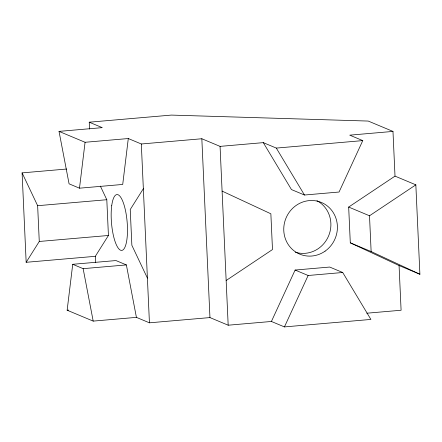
<?xml version="1.0" encoding="UTF-8"?>
<svg xmlns="http://www.w3.org/2000/svg" width="442" height="442" viewBox="0 0 442 442"><rect width="100%" height="100%" fill="white"/><g stroke="black" fill="none" stroke-linecap="round" stroke-linejoin="round"><path stroke-width="0.66" d="M79.488 188.187L85.068 142.28L59.029 131.385L69.074 183.828L79.488 188.187L122.716 184.447L128.296 138.539L85.068 142.28M136.418 317.367L93.19 321.107L67.145 310.207L72.726 264.299L115.953 260.559L126.373 264.918L136.418 317.367L149.435 322.815L209.956 317.577L228.183 325.207L271.41 321.467L284.433 326.914L370.888 319.433L342.721 272.499L329.699 267.051L295.118 270.045L271.41 321.467M395.01 176.126L415.839 184.839L419.9 274.255L399.065 265.537L350.296 242.829L348.672 207.06L395.01 176.126L392.977 131.418L349.749 135.158L362.772 140.606L339.064 192.027L304.483 195.021L291.46 189.574L263.294 142.639L220.066 146.379L201.834 138.749L141.318 143.987L128.296 138.539M284.433 326.914L308.135 275.493L342.721 272.499M100.356 186.093L106.804 199.718L108.428 235.481L95.323 256.316L26.161 262.299L39.266 241.47L37.642 205.701L22.1 172.883L66.615 169.032M143.346 188.695L130.241 209.525L131.865 245.288L147.407 278.106M226.155 280.499L272.487 249.559L270.863 213.795L222.094 191.088M348.672 207.06L369.506 215.779L415.839 184.839M89.549 129.07L89.234 122.196L171.369 115.086L368.241 121.064L392.977 131.418M59.029 131.385L102.257 127.644L89.234 122.196M263.294 142.639L276.311 148.087L362.772 140.606M37.642 205.701L106.804 199.718M39.266 241.47L108.428 235.481M72.726 264.299L83.14 268.659L126.373 264.918M67.145 310.207L68.521 310.091M366.788 313.212L401.098 310.245L399.065 265.537M350.296 242.829L371.131 251.542L419.9 274.255M295.118 270.045L308.135 275.493M276.311 148.087L304.483 195.021M83.14 268.659L93.19 321.107M369.506 215.779L371.131 251.542M220.066 146.379L228.183 325.207M201.834 138.749L209.956 317.577M141.318 143.987L149.435 322.815M95.323 256.316L95.605 262.504M22.1 172.883L26.161 262.299M316.942 200.712A28.017 26.619 -67.3 0 1 328.605 235.917A28.017 26.619 -67.3 0 1 295.278 252.183M111.715 205.718A28.017 7.834 85.1 0 0 120.594 250.222A28.017 7.834 85.1 0 0 125.699 211.569A28.017 7.834 85.1 0 0 111.715 205.718M325.074 251.155A28.017 26.619 -67.3 0 0 322.892 203.149A28.017 26.619 -67.3 0 0 283.781 230.63A28.017 26.619 -67.3 0 0 325.074 251.155"/></g></svg>
